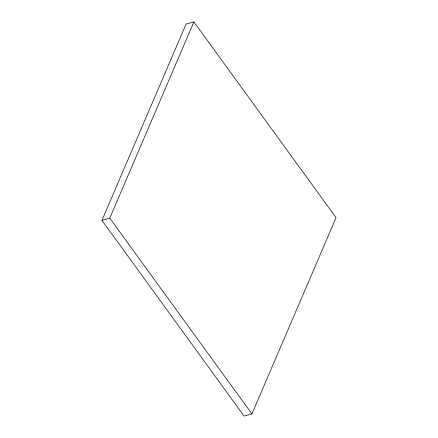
<?xml version="1.0" encoding="UTF-8"?>
<svg xmlns="http://www.w3.org/2000/svg" width="438" height="438" viewBox="0 0 438 438"><rect width="100%" height="100%" fill="white"/><g stroke="black" fill="none" stroke-linecap="round" stroke-linejoin="round"><path stroke-width="0.66" d="M101.955 220.363L186.079 24.095L193.897 21.9L336.045 217.637L251.921 413.905L244.103 416.1L101.955 220.363L109.779 218.168L193.897 21.9M109.779 218.168L251.921 413.905"/></g></svg>
